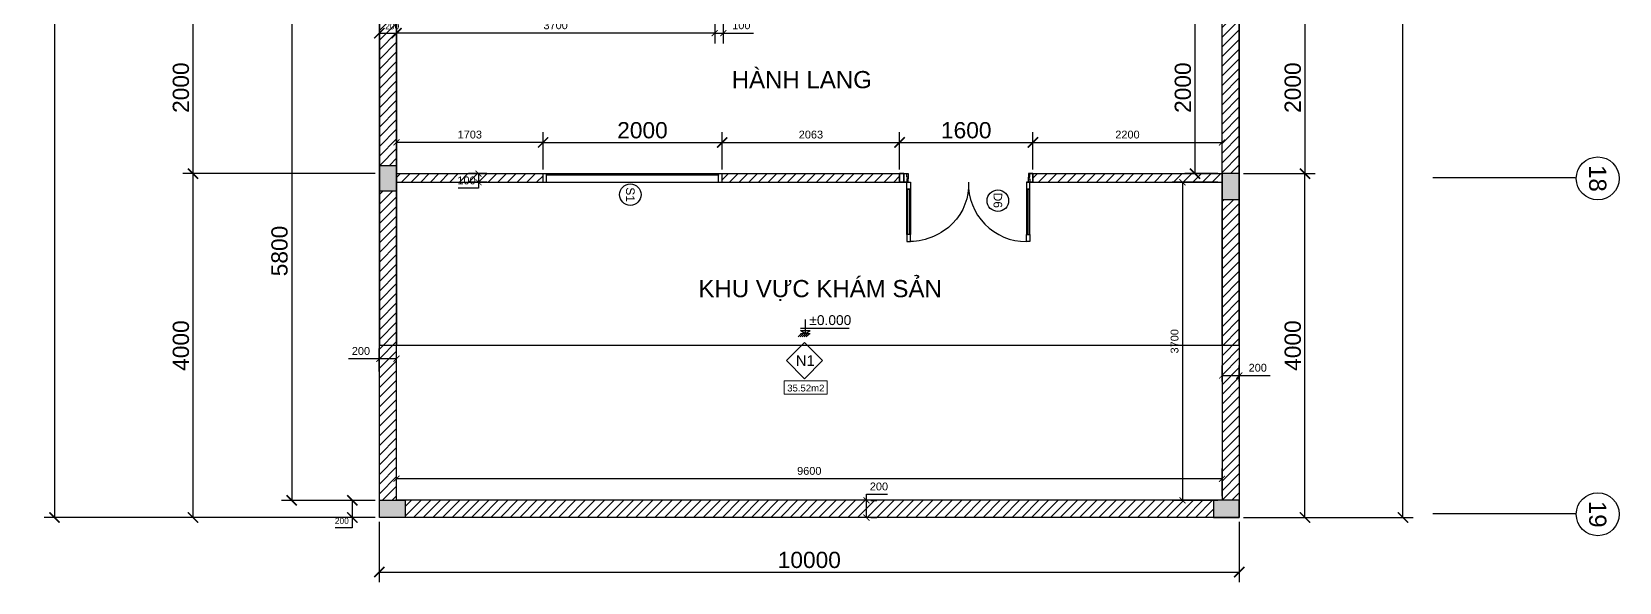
# Model space of a CAD drawing. Header units: millimetres. Extents: x -26398 to 135532, y -376633 to 43268.
# Drawn here: x 18242 to 36703, y -117153 to -110749 of the extents above; entities that cross this region are included whole.
import ezdxf
from ezdxf.enums import TextEntityAlignment as Align

# ---------------------------------------------------------------- set-up
doc = ezdxf.new("R2010")
doc.units = ezdxf.units.MM
for name, color, linetype in [('A5-KICHTHUOC', 251, 'Continuous'), ('DIM', 7, 'Continuous'), ('QUYEN', 7, 'Continuous'), ('TƯỜNG', 52, 'Continuous')]:
    doc.layers.add(name, color=color, linetype=linetype)
doc.layers.add('A6-GHICHU', color=147, linetype='Continuous', lineweight=20)
doc.styles.add('GHICHU35', font='', dxfattribs={"width": 0.9, "height": 350})
doc.styles.get("Standard").update_dxf_attribs({"font": 'arial.ttf'})
doc.styles.add('TUANH', font='')
doc.styles.get('GHICHU35').set_extended_font_data('VNI-Helve')
doc.styles.get('TUANH').set_extended_font_data('VNI-Helve-Condense', bold=True)
doc.dimstyles.new('dimmatbang', dxfattribs={"dimscale": 70, "dimtxt": 2.7, "dimasz": 1.7, "dimexe": 1.7, "dimexo": 0.7, "dimtad": 1, "dimtoh": 1, "dimdec": 1, "dimtxsty": 'Standard', "dimblk": 'ARCHTICK', "dimcen": 2.5, "dimclrd": 1, "dimclre": 256, "dimadec": 0, "dimazin": 0, "dimtfac": 1, "dimtdec": 1, "dimtmove": 0, "dimatfit": 3, "dimfxl": 1, "dimarcsym": 0})

# ---------------------------------------------------------------- blocks, each defined once
blk = doc.blocks.new('_ArchTick')
at = {"color": 0, "linetype": 'ByBlock', "const_width": 0.15}
blk.add_lwpolyline([(-0.5, -0.5), (0.5, 0.5)], dxfattribs=at)
blk = doc.blocks.new('*D3039')
at = {"lineweight": -2, "transparency": 16777216}
for p, q in [((32359, -112400), (33167, -112400)), ((32476, -116400), (33167, -116400))]:
    blk.add_line(p, q, dxfattribs=at)
at = {"color": 1, "lineweight": -2, "transparency": 16777216}
blk.add_line((33048, -116400), (33048, -112400), dxfattribs=at)
at = {"layer": 'DEFPOINTS', "color": 0, "transparency": 16777216}
for p in [(32310, -112400), (33048, -112400), (32427, -116400)]:
    blk.add_point(p, dxfattribs=at)
at = {"color": 1, "lineweight": -2, "transparency": 16777216, "xscale": 119, "yscale": 119, "zscale": 119}
for p, rotation in [((33048, -112400), 90), ((33048, -116400), 270)]:
    blk.add_blockref('_ArchTick', p, dxfattribs=dict(at, rotation=rotation))
at = {"color": 0, "transparency": 16777216, "insert": (32907, -114400), "char_height": 189, "attachment_point": 5, "rotation": 90}
blk.add_mtext('4000', dxfattribs=at)
blk = doc.blocks.new('*D3020')
at = {"lineweight": -2, "transparency": 16777216}
for p, q in [((22284, -116449), (22284, -117153)), ((32284, -116449), (32284, -117153))]:
    blk.add_line(p, q, dxfattribs=at)
at = {"color": 1, "lineweight": -2, "transparency": 16777216}
blk.add_line((22284, -117034), (32284, -117034), dxfattribs=at)
at = {"layer": 'DEFPOINTS', "color": 0, "transparency": 16777216}
for p in [(22284, -116400), (32284, -116400), (32284, -117034)]:
    blk.add_point(p, dxfattribs=at)
at = {"color": 1, "lineweight": -2, "transparency": 16777216, "xscale": 119, "yscale": 119, "zscale": 119, "rotation": 180}
blk.add_blockref('_ArchTick', (22284, -117034), dxfattribs=at)
at = {"color": 1, "lineweight": -2, "transparency": 16777216, "xscale": 119, "yscale": 119, "zscale": 119}
blk.add_blockref('_ArchTick', (32284, -117034), dxfattribs=at)
at = {"color": 0, "transparency": 16777216, "insert": (27284, -116894), "char_height": 189, "attachment_point": 5}
blk.add_mtext('10000', dxfattribs=at)
blk = doc.blocks.new('*D3021')
at = {"lineweight": -2, "transparency": 16777216}
for p, q in [((33121, -76400), (34307, -76400)), ((32333, -116400), (34307, -116400))]:
    blk.add_line(p, q, dxfattribs=at)
at = {"color": 1, "lineweight": -2, "transparency": 16777216}
blk.add_line((34188, -116400), (34188, -76400), dxfattribs=at)
at = {"layer": 'DEFPOINTS', "color": 0, "transparency": 16777216}
for p in [(33072, -76400), (34188, -76400), (32284, -116400)]:
    blk.add_point(p, dxfattribs=at)
at = {"color": 1, "lineweight": -2, "transparency": 16777216, "xscale": 119, "yscale": 119, "zscale": 119}
for p, rotation in [((34188, -76400), 90), ((34188, -116400), 270)]:
    blk.add_blockref('_ArchTick', p, dxfattribs=dict(at, rotation=rotation))
at = {"color": 0, "transparency": 16777216, "insert": (34048, -95400), "char_height": 189, "attachment_point": 5, "rotation": 90}
blk.add_mtext('40000', dxfattribs=at)
blk = doc.blocks.new('*D3024')
at = {"lineweight": -2, "transparency": 16777216}
for p, q in [((24188, -112351), (24188, -111918)), ((26271, -112351), (26271, -111918))]:
    blk.add_line(p, q, dxfattribs=at)
at = {"color": 1, "lineweight": -2, "transparency": 16777216}
blk.add_line((24188, -112037), (26271, -112037), dxfattribs=at)
at = {"layer": 'DEFPOINTS', "color": 0, "transparency": 16777216}
for p in [(26271, -112037), (24188, -112400), (26271, -112400)]:
    blk.add_point(p, dxfattribs=at)
at = {"color": 1, "lineweight": -2, "transparency": 16777216, "xscale": 119, "yscale": 119, "zscale": 119, "rotation": 180}
blk.add_blockref('_ArchTick', (24188, -112037), dxfattribs=at)
at = {"color": 1, "lineweight": -2, "transparency": 16777216, "xscale": 119, "yscale": 119, "zscale": 119}
blk.add_blockref('_ArchTick', (26271, -112037), dxfattribs=at)
at = {"color": 0, "transparency": 16777216, "insert": (25344, -111896), "char_height": 189, "attachment_point": 5}
blk.add_mtext('{\\fArial|b0|i0|c163|p34;2000}', dxfattribs=at)
blk = doc.blocks.new('*D3123')
at = {"lineweight": -2, "transparency": 16777216}
for p, q in [((28334, -112351), (28334, -111918)), ((29884, -112351), (29884, -111918))]:
    blk.add_line(p, q, dxfattribs=at)
at = {"color": 1, "lineweight": -2, "transparency": 16777216}
blk.add_line((28334, -112037), (29884, -112037), dxfattribs=at)
at = {"layer": 'DEFPOINTS', "color": 0, "transparency": 16777216}
for p in [(29884, -112037), (28334, -112400), (29884, -112400)]:
    blk.add_point(p, dxfattribs=at)
at = {"color": 1, "lineweight": -2, "transparency": 16777216, "xscale": 119, "yscale": 119, "zscale": 119, "rotation": 180}
blk.add_blockref('_ArchTick', (28334, -112037), dxfattribs=at)
at = {"color": 1, "lineweight": -2, "transparency": 16777216, "xscale": 119, "yscale": 119, "zscale": 119}
blk.add_blockref('_ArchTick', (29884, -112037), dxfattribs=at)
at = {"color": 0, "transparency": 16777216, "insert": (29109, -111896), "char_height": 189, "attachment_point": 5}
blk.add_mtext('{\\fArial|b0|i0|c163|p34;1600}', dxfattribs=at)
blk = doc.blocks.new('1-cote nen')
for p, q in [((-91, 102), (828, 102)), ((-2, 0), (-91, 63)), ((-91, 63), (88, 63)), ((90, 0), (-91, 0)), ((-2, 267), (-2, 0)), ((-2, 0), (88, 63)), ((-137, -60), (-77, 0)), ((-99, -60), (-39, 0)), ((-60, -60), (0, 0)), ((-21, -60), (39, 0)), ((17, -60), (77, 0))]:
    blk.add_line(p, q)
at = {"ltscale": 50, "style": 'GHICHU35', "width": 0.9}
blk.add_attdef('%%P0.000', (75, 164), '', height=187, dxfattribs=at)
blk = doc.blocks.new('*D3096')
at = {"lineweight": -2, "transparency": 16777216}
for p, q in [((22284, -110449), (22284, -110885)), ((22484, -110449), (22484, -110885))]:
    blk.add_line(p, q, dxfattribs=at)
at = {"color": 1, "lineweight": -2, "transparency": 16777216}
blk.add_line((22284, -110766), (22484, -110766), dxfattribs=at)
at = {"layer": 'DEFPOINTS', "color": 0, "transparency": 16777216}
for p in [(22284, -110400), (22484, -110400), (22484, -110766)]:
    blk.add_point(p, dxfattribs=at)
at = {"color": 1, "lineweight": -2, "transparency": 16777216, "xscale": 119, "yscale": 119, "zscale": 119, "rotation": 180}
blk.add_blockref('_ArchTick', (22284, -110766), dxfattribs=at)
at = {"color": 1, "lineweight": -2, "transparency": 16777216, "xscale": 119, "yscale": 119, "zscale": 119}
blk.add_blockref('_ArchTick', (22484, -110766), dxfattribs=at)
at = {"color": 0, "transparency": 16777216, "insert": (22434, -110686), "char_height": 70, "attachment_point": 5}
blk.add_mtext('200', dxfattribs=at)
blk = doc.blocks.new('*D3069')
at = {"lineweight": -2, "transparency": 16777216}
for p, q in [((32035, -112500), (31504, -112500)), ((32035, -116200), (31504, -116200))]:
    blk.add_line(p, q, dxfattribs=at)
at = {"color": 1, "lineweight": -2, "transparency": 16777216}
blk.add_line((31623, -112500), (31623, -116200), dxfattribs=at)
at = {"layer": 'DEFPOINTS', "color": 0, "transparency": 16777216}
for p in [(32084, -112500), (31623, -116200), (32084, -116200)]:
    blk.add_point(p, dxfattribs=at)
at = {"color": 1, "lineweight": -2, "transparency": 16777216, "xscale": 70, "yscale": 70, "zscale": 70}
for p, rotation in [((31623, -112500), 90), ((31623, -116200), 270)]:
    blk.add_blockref('_ArchTick', p, dxfattribs=dict(at, rotation=rotation))
at = {"color": 0, "transparency": 16777216, "insert": (31532, -114350), "char_height": 91, "attachment_point": 5, "rotation": 90}
blk.add_mtext('3700', dxfattribs=at)
blk = doc.blocks.new('*D3070')
at = {"lineweight": -2, "transparency": 16777216}
for p, q in [((22484, -116151), (22484, -115830)), ((32084, -116151), (32084, -115830))]:
    blk.add_line(p, q, dxfattribs=at)
at = {"color": 1, "lineweight": -2, "transparency": 16777216}
blk.add_line((32084, -115949), (22484, -115949), dxfattribs=at)
at = {"layer": 'DEFPOINTS', "color": 0, "transparency": 16777216}
for p in [(22484, -115949), (22484, -116200), (32084, -116200)]:
    blk.add_point(p, dxfattribs=at)
at = {"color": 1, "lineweight": -2, "transparency": 16777216, "xscale": 70, "yscale": 70, "zscale": 70, "rotation": 180}
blk.add_blockref('_ArchTick', (22484, -115949), dxfattribs=at)
at = {"color": 1, "lineweight": -2, "transparency": 16777216, "xscale": 70, "yscale": 70, "zscale": 70}
blk.add_blockref('_ArchTick', (32084, -115949), dxfattribs=at)
at = {"color": 0, "transparency": 16777216, "insert": (27284, -115858), "char_height": 91, "attachment_point": 5}
blk.add_mtext('9600', dxfattribs=at)
blk = doc.blocks.new('*D3071')
at = {"lineweight": -2, "transparency": 16777216}
for p, q in [((22484, -112351), (22484, -111918)), ((24188, -112351), (24188, -111918))]:
    blk.add_line(p, q, dxfattribs=at)
at = {"color": 1, "lineweight": -2, "transparency": 16777216}
blk.add_line((24188, -112037), (22484, -112037), dxfattribs=at)
at = {"layer": 'DEFPOINTS', "color": 0, "transparency": 16777216}
for p in [(22484, -112037), (22484, -112400), (24188, -112400)]:
    blk.add_point(p, dxfattribs=at)
at = {"color": 1, "lineweight": -2, "transparency": 16777216, "xscale": 70, "yscale": 70, "zscale": 70, "rotation": 180}
blk.add_blockref('_ArchTick', (22484, -112037), dxfattribs=at)
at = {"color": 1, "lineweight": -2, "transparency": 16777216, "xscale": 70, "yscale": 70, "zscale": 70}
blk.add_blockref('_ArchTick', (24188, -112037), dxfattribs=at)
at = {"color": 0, "transparency": 16777216, "insert": (23336, -111946), "char_height": 91, "attachment_point": 5}
blk.add_mtext('{\\fArial|b0|i0|c163|p34;1703}', dxfattribs=at)
blk = doc.blocks.new('*D3072')
at = {"lineweight": -2, "transparency": 16777216}
for p, q in [((26271, -112351), (26271, -111918)), ((28334, -112351), (28334, -111918))]:
    blk.add_line(p, q, dxfattribs=at)
at = {"color": 1, "lineweight": -2, "transparency": 16777216}
blk.add_line((26271, -112037), (28334, -112037), dxfattribs=at)
at = {"layer": 'DEFPOINTS', "color": 0, "transparency": 16777216}
for p in [(28334, -112037), (26271, -112400), (28334, -112400)]:
    blk.add_point(p, dxfattribs=at)
at = {"color": 1, "lineweight": -2, "transparency": 16777216, "xscale": 70, "yscale": 70, "zscale": 70, "rotation": 180}
blk.add_blockref('_ArchTick', (26271, -112037), dxfattribs=at)
at = {"color": 1, "lineweight": -2, "transparency": 16777216, "xscale": 70, "yscale": 70, "zscale": 70}
blk.add_blockref('_ArchTick', (28334, -112037), dxfattribs=at)
at = {"color": 0, "transparency": 16777216, "insert": (27303, -111946), "char_height": 91, "attachment_point": 5}
blk.add_mtext('{\\fArial|b0|i0|c163|p34;2063}', dxfattribs=at)
blk = doc.blocks.new('*D2971')
at = {"lineweight": -2, "transparency": 16777216}
for p, q in [((29884, -112351), (29884, -111918)), ((32084, -112351), (32084, -111918))]:
    blk.add_line(p, q, dxfattribs=at)
at = {"color": 1, "lineweight": -2, "transparency": 16777216}
blk.add_line((29884, -112037), (32084, -112037), dxfattribs=at)
at = {"layer": 'DEFPOINTS', "color": 0, "transparency": 16777216}
for p in [(32084, -112037), (29884, -112400), (32084, -112400)]:
    blk.add_point(p, dxfattribs=at)
at = {"color": 1, "lineweight": -2, "transparency": 16777216, "xscale": 70, "yscale": 70, "zscale": 70, "rotation": 180}
blk.add_blockref('_ArchTick', (29884, -112037), dxfattribs=at)
at = {"color": 1, "lineweight": -2, "transparency": 16777216, "xscale": 70, "yscale": 70, "zscale": 70}
blk.add_blockref('_ArchTick', (32084, -112037), dxfattribs=at)
at = {"color": 0, "transparency": 16777216, "insert": (30984, -111946), "char_height": 91, "attachment_point": 5}
blk.add_mtext('2200', dxfattribs=at)
blk = doc.blocks.new('*D2973')
at = {"lineweight": -2, "transparency": 16777216}
for p, q in [((22484, -110449), (22484, -110885)), ((26184, -110449), (26184, -110885))]:
    blk.add_line(p, q, dxfattribs=at)
at = {"color": 1, "lineweight": -2, "transparency": 16777216}
blk.add_line((26184, -110766), (22484, -110766), dxfattribs=at)
at = {"layer": 'DEFPOINTS', "color": 0, "transparency": 16777216}
for p in [(22484, -110400), (26184, -110400), (22484, -110766)]:
    blk.add_point(p, dxfattribs=at)
at = {"color": 1, "lineweight": -2, "transparency": 16777216, "xscale": 70, "yscale": 70, "zscale": 70, "rotation": 180}
blk.add_blockref('_ArchTick', (22484, -110766), dxfattribs=at)
at = {"color": 1, "lineweight": -2, "transparency": 16777216, "xscale": 70, "yscale": 70, "zscale": 70}
blk.add_blockref('_ArchTick', (26184, -110766), dxfattribs=at)
at = {"color": 0, "transparency": 16777216, "insert": (24334, -110675), "char_height": 91, "attachment_point": 5}
blk.add_mtext('3700', dxfattribs=at)
blk = doc.blocks.new('*D3049')
at = {"lineweight": -2, "transparency": 16777216}
for p, q in [((23533, -112400), (23319, -112400)), ((23533, -112500), (23319, -112500))]:
    blk.add_line(p, q, dxfattribs=at)
at = {"color": 1, "lineweight": -2, "transparency": 16777216}
for p, q in [((23438, -112400), (23438, -112500)), ((23438, -112570), (23202, -112570)), ((23438, -112500), (23438, -112570))]:
    blk.add_line(p, q, dxfattribs=at)
at = {"layer": 'DEFPOINTS', "color": 0, "transparency": 16777216}
for p in [(23582, -112400), (23438, -112500), (23582, -112500)]:
    blk.add_point(p, dxfattribs=at)
at = {"color": 1, "lineweight": -2, "transparency": 16777216, "xscale": 70, "yscale": 70, "zscale": 70}
for p, rotation in [((23438, -112400), 90), ((23438, -112500), 270)]:
    blk.add_blockref('_ArchTick', p, dxfattribs=dict(at, rotation=rotation))
at = {"color": 0, "transparency": 16777216, "insert": (23298, -112479), "char_height": 91, "attachment_point": 5}
blk.add_mtext('100', dxfattribs=at)
blk = doc.blocks.new('*D3050')
at = {"color": 1, "lineweight": -2, "transparency": 16777216}
for p, q in [((27949, -116200), (27949, -116130)), ((27949, -116130), (28195, -116130)), ((27949, -116400), (27949, -116200))]:
    blk.add_line(p, q, dxfattribs=at)
at = {"lineweight": -2, "transparency": 16777216}
for p, q in [((27998, -116200), (28068, -116200)), ((27998, -116400), (28068, -116400))]:
    blk.add_line(p, q, dxfattribs=at)
at = {"layer": 'DEFPOINTS', "color": 0, "transparency": 16777216}
for p in [(27949, -116200), (27949, -116200), (27949, -116400)]:
    blk.add_point(p, dxfattribs=at)
at = {"color": 1, "lineweight": -2, "transparency": 16777216, "xscale": 70, "yscale": 70, "zscale": 70}
for p, rotation in [((27949, -116200), 90), ((27949, -116400), 270)]:
    blk.add_blockref('_ArchTick', p, dxfattribs=dict(at, rotation=rotation))
at = {"color": 0, "transparency": 16777216, "insert": (28094, -116039), "char_height": 91, "attachment_point": 5}
blk.add_mtext('200', dxfattribs=at)
blk = doc.blocks.new('*D3051')
at = {"lineweight": -2, "transparency": 16777216}
for p, q in [((32084, -114816), (32084, -114630)), ((32284, -114816), (32284, -114630))]:
    blk.add_line(p, q, dxfattribs=at)
at = {"color": 1, "lineweight": -2, "transparency": 16777216}
for p, q in [((32084, -114749), (32284, -114749)), ((32284, -114749), (32644, -114749))]:
    blk.add_line(p, q, dxfattribs=at)
at = {"layer": 'DEFPOINTS', "color": 0, "transparency": 16777216}
for p in [(32284, -114749), (32084, -114865), (32284, -114865)]:
    blk.add_point(p, dxfattribs=at)
at = {"color": 1, "lineweight": -2, "transparency": 16777216, "xscale": 70, "yscale": 70, "zscale": 70, "rotation": 180}
blk.add_blockref('_ArchTick', (32084, -114749), dxfattribs=at)
at = {"color": 1, "lineweight": -2, "transparency": 16777216, "xscale": 70, "yscale": 70, "zscale": 70}
blk.add_blockref('_ArchTick', (32284, -114749), dxfattribs=at)
at = {"color": 0, "transparency": 16777216, "insert": (32499, -114658), "char_height": 91, "attachment_point": 5}
blk.add_mtext('200', dxfattribs=at)
blk = doc.blocks.new('*D3047')
at = {"lineweight": -2, "transparency": 16777216}
for p, q in [((22284, -114700), (22284, -114434)), ((22484, -114700), (22484, -114434))]:
    blk.add_line(p, q, dxfattribs=at)
at = {"color": 1, "lineweight": -2, "transparency": 16777216}
for p, q in [((22284, -114553), (21925, -114553)), ((22484, -114553), (22284, -114553))]:
    blk.add_line(p, q, dxfattribs=at)
at = {"layer": 'DEFPOINTS', "color": 0, "transparency": 16777216}
for p in [(22284, -114553), (22284, -114749), (22484, -114749)]:
    blk.add_point(p, dxfattribs=at)
at = {"color": 1, "lineweight": -2, "transparency": 16777216, "xscale": 70, "yscale": 70, "zscale": 70, "rotation": 180}
blk.add_blockref('_ArchTick', (22284, -114553), dxfattribs=at)
at = {"color": 1, "lineweight": -2, "transparency": 16777216, "xscale": 70, "yscale": 70, "zscale": 70}
blk.add_blockref('_ArchTick', (22484, -114553), dxfattribs=at)
at = {"color": 0, "transparency": 16777216, "insert": (22070, -114463), "char_height": 91, "attachment_point": 5}
blk.add_mtext('200', dxfattribs=at)
blk = doc.blocks.new('*D3188')
at = {"lineweight": -2, "transparency": 16777216}
for p, q in [((26184, -110449), (26184, -110885)), ((26284, -110449), (26284, -110885))]:
    blk.add_line(p, q, dxfattribs=at)
at = {"color": 1, "lineweight": -2, "transparency": 16777216}
for p, q in [((26184, -110766), (26284, -110766)), ((26284, -110766), (26634, -110766))]:
    blk.add_line(p, q, dxfattribs=at)
at = {"layer": 'DEFPOINTS', "color": 0, "transparency": 16777216}
for p in [(26184, -110400), (26284, -110400), (26284, -110766)]:
    blk.add_point(p, dxfattribs=at)
at = {"color": 1, "lineweight": -2, "transparency": 16777216, "xscale": 70, "yscale": 70, "zscale": 70, "rotation": 180}
blk.add_blockref('_ArchTick', (26184, -110766), dxfattribs=at)
at = {"color": 1, "lineweight": -2, "transparency": 16777216, "xscale": 70, "yscale": 70, "zscale": 70}
blk.add_blockref('_ArchTick', (26284, -110766), dxfattribs=at)
at = {"color": 0, "transparency": 16777216, "insert": (26494, -110675), "char_height": 91, "attachment_point": 5}
blk.add_mtext('100', dxfattribs=at)
blk = doc.blocks.new('*D3189')
at = {"lineweight": -2, "transparency": 16777216}
for p, q in [((22235, -110400), (21146, -110400)), ((22235, -116200), (21146, -116200))]:
    blk.add_line(p, q, dxfattribs=at)
at = {"color": 1, "lineweight": -2, "transparency": 16777216}
blk.add_line((21265, -110400), (21265, -116200), dxfattribs=at)
at = {"layer": 'DEFPOINTS', "color": 0, "transparency": 16777216}
for p in [(22284, -110400), (21265, -116200), (22284, -116200)]:
    blk.add_point(p, dxfattribs=at)
at = {"color": 1, "lineweight": -2, "transparency": 16777216, "xscale": 119, "yscale": 119, "zscale": 119}
for p, rotation in [((21265, -110400), 90), ((21265, -116200), 270)]:
    blk.add_blockref('_ArchTick', p, dxfattribs=dict(at, rotation=rotation))
at = {"color": 0, "transparency": 16777216, "insert": (21124, -113300), "char_height": 189, "attachment_point": 5, "rotation": 90}
blk.add_mtext('5800', dxfattribs=at)
blk = doc.blocks.new('*D3190')
at = {"lineweight": -2, "transparency": 16777216}
for p, q in [((22235, -116200), (21851, -116200)), ((22235, -116400), (21851, -116400))]:
    blk.add_line(p, q, dxfattribs=at)
at = {"color": 1, "lineweight": -2, "transparency": 16777216}
for p, q in [((21970, -116200), (21970, -116400)), ((21970, -116400), (21970, -116519)), ((21970, -116519), (21771, -116519))]:
    blk.add_line(p, q, dxfattribs=at)
at = {"layer": 'DEFPOINTS', "color": 0, "transparency": 16777216}
for p in [(22284, -116200), (21970, -116400), (22284, -116400)]:
    blk.add_point(p, dxfattribs=at)
at = {"color": 1, "lineweight": -2, "transparency": 16777216, "xscale": 119, "yscale": 119, "zscale": 119}
for p, rotation in [((21970, -116200), 90), ((21970, -116400), 270)]:
    blk.add_blockref('_ArchTick', p, dxfattribs=dict(at, rotation=rotation))
at = {"color": 0, "transparency": 16777216, "insert": (21848, -116439), "char_height": 70, "attachment_point": 5}
blk.add_mtext('200', dxfattribs=at)
blk = doc.blocks.new('*D3191')
at = {"lineweight": -2, "transparency": 16777216}
for p, q in [((22235, -76400), (18387, -76400)), ((22235, -116400), (18387, -116400))]:
    blk.add_line(p, q, dxfattribs=at)
at = {"color": 1, "lineweight": -2, "transparency": 16777216}
blk.add_line((18506, -76400), (18506, -116400), dxfattribs=at)
at = {"layer": 'DEFPOINTS', "color": 0, "transparency": 16777216}
for p in [(22284, -76400), (18506, -116400), (22284, -116400)]:
    blk.add_point(p, dxfattribs=at)
at = {"color": 1, "lineweight": -2, "transparency": 16777216, "xscale": 119, "yscale": 119, "zscale": 119}
for p, rotation in [((18506, -76400), 90), ((18506, -116400), 270)]:
    blk.add_blockref('_ArchTick', p, dxfattribs=dict(at, rotation=rotation))
at = {"color": 0, "transparency": 16777216, "insert": (18366, -96400), "char_height": 189, "attachment_point": 5, "rotation": 90}
blk.add_mtext('40000', dxfattribs=at)
blk = doc.blocks.new('*D3199')
at = {"lineweight": -2, "transparency": 16777216}
for p, q in [((22235, -110400), (19998, -110400)), ((22235, -112400), (19998, -112400))]:
    blk.add_line(p, q, dxfattribs=at)
at = {"color": 1, "lineweight": -2, "transparency": 16777216}
blk.add_line((20117, -110400), (20117, -112400), dxfattribs=at)
at = {"layer": 'DEFPOINTS', "color": 0, "transparency": 16777216}
for p in [(22284, -110400), (20117, -112400), (22284, -112400)]:
    blk.add_point(p, dxfattribs=at)
at = {"color": 1, "lineweight": -2, "transparency": 16777216, "xscale": 119, "yscale": 119, "zscale": 119}
for p, rotation in [((20117, -110400), 90), ((20117, -112400), 270)]:
    blk.add_blockref('_ArchTick', p, dxfattribs=dict(at, rotation=rotation))
at = {"color": 0, "transparency": 16777216, "insert": (19977, -111400), "char_height": 189, "attachment_point": 5, "rotation": 90}
blk.add_mtext('2000', dxfattribs=at)
blk = doc.blocks.new('*D3200')
at = {"lineweight": -2, "transparency": 16777216}
for p, q in [((22235, -112400), (19998, -112400)), ((22235, -116400), (19998, -116400))]:
    blk.add_line(p, q, dxfattribs=at)
at = {"color": 1, "lineweight": -2, "transparency": 16777216}
blk.add_line((20117, -112400), (20117, -116400), dxfattribs=at)
at = {"layer": 'DEFPOINTS', "color": 0, "transparency": 16777216}
for p in [(22284, -112400), (20117, -116400), (22284, -116400)]:
    blk.add_point(p, dxfattribs=at)
at = {"color": 1, "lineweight": -2, "transparency": 16777216, "xscale": 119, "yscale": 119, "zscale": 119}
for p, rotation in [((20117, -112400), 90), ((20117, -116400), 270)]:
    blk.add_blockref('_ArchTick', p, dxfattribs=dict(at, rotation=rotation))
at = {"color": 0, "transparency": 16777216, "insert": (19977, -114400), "char_height": 189, "attachment_point": 5, "rotation": 90}
blk.add_mtext('4000', dxfattribs=at)
blk = doc.blocks.new('*D3228')
at = {"layer": 'DEFPOINTS', "color": 0, "transparency": 16777216}
for p in [(32284, -110400), (32284, -112400), (33048, -112400)]:
    blk.add_point(p, dxfattribs=at)
at = {"layer": 'DIM', "lineweight": -2, "transparency": 16777216}
for p, q in [((32333, -110400), (33167, -110400)), ((32333, -112400), (33167, -112400))]:
    blk.add_line(p, q, dxfattribs=at)
at = {"layer": 'DIM', "color": 1, "lineweight": -2, "transparency": 16777216}
blk.add_line((33048, -110400), (33048, -112400), dxfattribs=at)
at = {"layer": 'DIM', "color": 1, "lineweight": -2, "transparency": 16777216, "xscale": 119, "yscale": 119, "zscale": 119}
for p, rotation in [((33048, -110400), 90), ((33048, -112400), 270)]:
    blk.add_blockref('_ArchTick', p, dxfattribs=dict(at, rotation=rotation))
at = {"layer": 'DIM', "color": 0, "transparency": 16777216, "insert": (32907, -111400), "char_height": 189, "attachment_point": 5, "rotation": 90}
blk.add_mtext('2000', dxfattribs=at)
blk = doc.blocks.new('*D3230')
at = {"layer": 'DEFPOINTS', "color": 0, "transparency": 16777216}
for p in [(32084, -110400), (31769, -112400), (32084, -112400)]:
    blk.add_point(p, dxfattribs=at)
at = {"layer": 'DIM', "lineweight": -2, "transparency": 16777216}
for p, q in [((32035, -110400), (31650, -110400)), ((32035, -112400), (31650, -112400))]:
    blk.add_line(p, q, dxfattribs=at)
at = {"layer": 'DIM', "color": 1, "lineweight": -2, "transparency": 16777216}
blk.add_line((31769, -110400), (31769, -112400), dxfattribs=at)
at = {"layer": 'DIM', "color": 1, "lineweight": -2, "transparency": 16777216, "xscale": 119, "yscale": 119, "zscale": 119}
for p, rotation in [((31769, -110400), 90), ((31769, -112400), 270)]:
    blk.add_blockref('_ArchTick', p, dxfattribs=dict(at, rotation=rotation))
at = {"layer": 'DIM', "color": 0, "transparency": 16777216, "insert": (31629, -111400), "char_height": 189, "attachment_point": 5, "rotation": 90}
blk.add_mtext('2000', dxfattribs=at)

msp = doc.modelspace()

# ---------------------------------------------------------------- hatches: boundary and pattern name
h = msp.add_hatch(color=1)
h.dxf.hatch_style = 1
h.paths.add_polyline_path([(22284.47, -112303.46), (22284.47, -112603.46), (22484.47, -112603.46), (22484.47, -112303.46)])
h = msp.add_hatch(color=1)
h.dxf.hatch_style = 1
h.paths.add_polyline_path([(32084.47, -112399.71), (32084.47, -112699.71), (32284.47, -112699.71), (32284.47, -112399.71)])
h = msp.add_hatch(color=1)
h.dxf.hatch_style = 1
h.paths.add_polyline_path([(22284.47, -116399.71), (22584.47, -116399.71), (22584.47, -116199.71), (22284.47, -116199.71)])
h = msp.add_hatch(color=1)
h.dxf.hatch_style = 1
h.paths.add_polyline_path([(32284.47, -116199.71), (31984.47, -116199.71), (31984.47, -116399.71), (32284.47, -116399.71)])
at = {"layer": 'TƯỜNG'}
h = msp.add_hatch(dxfattribs=at)
h.set_pattern_fill('ANSI31', color=256, scale=25)
h.paths.add_polyline_path([(22484.47, -110399.71), (22284.47, -110399.71), (22284.47, -112303.46), (22484.47, -112303.46)])
h.paths.add_polyline_path([(26184.47, -110199.71), (22484.47, -110199.71), (22484.47, -110399.71), (26184.47, -110399.71)])
h.paths.add_polyline_path([(22484.47, -108399.71), (22484.47, -106549.71), (22284.47, -106549.71), (22284.47, -110199.71), (22484.47, -110199.71)])
h.paths.add_polyline_path([(22484.47, -112603.46), (22284.47, -112603.46), (22284.47, -114399.71), (22484.47, -114399.71)])
h.paths.add_polyline_path([(22484.47, -114399.71), (22284.47, -114399.71), (22284.47, -116199.71), (22484.47, -116199.71)])
h.paths.add_polyline_path([(22484.47, -102549.71), (22284.47, -102549.71), (22284.47, -106249.71), (22484.47, -106249.71)])
h.paths.add_polyline_path([(22484.47, -96549.71), (22284.47, -96549.71), (22284.47, -102249.71), (22484.47, -102249.71)])
h.paths.add_polyline_path([(22484.47, -93549.71), (22284.47, -93549.71), (22284.47, -96249.71), (22431.63, -96249.71), (22484.47, -96196.86)])
h.paths.add_polyline_path([(22484.47, -90549.71), (22294.46, -90549.71), (22284.47, -90559.7), (22284.47, -93249.71), (22484.47, -93249.71)])
h.paths.add_polyline_path([(22484.47, -84599.71), (22284.47, -84599.71), (22284.47, -90249.71), (22482.21, -90249.71), (22484.47, -90247.45)])
h.paths.add_polyline_path([(22484.47, -81393.43), (22484.47, -76399.71), (22284.47, -76399.71), (22284.47, -84399.71), (22484.47, -84399.71), (22484.47, -82449.71)])
h = msp.add_hatch(dxfattribs=at)
h.set_pattern_fill('ANSI31', color=256, scale=25)
h.paths.add_polyline_path([(32284.47, -108399.71), (32084.47, -108399.71), (32084.47, -112399.71), (32284.47, -112399.71)])
h.paths.add_polyline_path([(31984.47, -108199.71), (28384.47, -108199.71), (28384.47, -108399.71), (31984.47, -108399.71)])
h = msp.add_hatch(dxfattribs=at)
h.set_pattern_fill('ANSI31', color=256, scale=25)
h.paths.add_polyline_path([(24187.91, -112399.71), (22484.47, -112399.71), (22484.47, -112499.71), (24187.91, -112499.71)])
h.paths.add_polyline_path([(28334.47, -112399.71), (26271.25, -112399.71), (26271.25, -112499.71), (28334.47, -112499.71)])
h.paths.add_polyline_path([(32084.47, -112399.71), (29884.47, -112399.71), (29884.47, -112499.71), (32084.47, -112499.71)])
h = msp.add_hatch(dxfattribs=at)
h.set_pattern_fill('ANSI31', color=256, scale=25)
h.paths.add_polyline_path([(32284.47, -112699.71), (32084.47, -112699.71), (32084.47, -116199.71), (32284.47, -116199.71)])
h = msp.add_hatch(dxfattribs=at)
h.set_pattern_fill('ANSI31', color=256, scale=25)
h.paths.add_polyline_path([(31984.47, -116199.71), (28284.47, -116199.71), (28284.47, -116399.71), (31984.47, -116399.71)])
h.paths.add_polyline_path([(28284.47, -116199.71), (26284.47, -116199.71), (26284.47, -116399.71), (28284.47, -116399.71)])
h.paths.add_polyline_path([(26284.47, -116199.71), (22584.47, -116199.71), (22584.47, -116399.71), (26284.47, -116399.71)])

# ---------------------------------------------------------------- linework, layer by layer
for p, q in [((24187.91, -112499.71), (24187.91, -112399.71)), ((24229.58, -112499.71), (24229.58, -112399.71)), ((24271.25, -112399.71), (26271.25, -112399.71)), ((26229.58, -112499.71), (26229.58, -112399.71)), ((26271.25, -112499.71), (26271.25, -112399.71)), ((24271.25, -112499.71), (26271.25, -112499.71)), ((34534.51, -112446.58), (36191.22, -112446.58)), ((34534.51, -116352.91), (36191.22, -116352.91))]:
    msp.add_line(p, q)
for points in [[(22484.47, -112603.46), (22284.47, -112603.46), (22284.47, -112303.46), (22484.47, -112303.46)], [(28334.47, -112499.71), (28384.47, -112499.71), (28384.47, -112399.71), (28334.47, -112399.71)], [(28334.47, -112399.71), (28384.47, -112399.71), (28384.47, -112499.71), (28334.47, -112499.71)], [(32084.47, -112699.71), (32284.47, -112699.71), (32284.47, -112399.71), (32084.47, -112399.71)], [(22584.47, -116199.71), (22584.47, -116399.71), (22284.47, -116399.71), (22284.47, -116199.71)], [(31984.47, -116199.71), (31984.47, -116399.71), (32284.47, -116399.71), (32284.47, -116199.71)]]:
    msp.add_lwpolyline(points, close=True)
at = {"color": 4}
msp.add_lwpolyline([(24229.58, -112414.62), (26229.58, -112414.62), (26229.58, -112419.62), (24229.58, -112419.62)], close=True, dxfattribs=at)
for centre, radius in [((36452.92, -112455.52), 250), ((25202.82, -112643.86), 125.19), ((29476.91, -112714.97), 125.19), ((36452.92, -116361.85), 250)]:
    msp.add_circle(centre, radius)
at = {"layer": 'A6-GHICHU', "ltscale": 0.5}
for points in [[(27228.2, -114785.28), (27438.36, -114575.12), (27228.2, -114364.97), (27018.05, -114575.12)], [(26991.84, -114809.39), (27492.9, -114809.39), (27492.9, -114963.89), (26991.84, -114963.89)]]:
    msp.add_lwpolyline(points, close=True, dxfattribs=at)
at = {"layer": 'QUYEN'}
for p, q in [((28384.47, -112399.71), (28384.47, -112499.71)), ((28384.47, -112499.71), (28384.47, -112399.71)), ((28419.47, -112439.71), (28419.47, -112399.71)), ((28434.47, -112399.71), (28434.47, -112449.71)), ((28384.47, -112499.71), (28434.47, -112499.71)), ((28419.47, -112499.71), (28384.47, -112499.71)), ((28434.47, -112439.71), (28419.47, -112439.71)), ((28419.47, -112459.71), (28419.47, -112499.71)), ((28434.47, -112459.71), (28419.47, -112459.71)), ((28419.47, -112499.71), (28459.47, -112499.71)), ((28419.47, -112579.71), (28419.47, -112499.71)), ((28419.47, -113109.71), (28419.47, -112579.71)), ((28459.47, -112579.71), (28419.47, -112579.71)), ((28419.47, -112579.71), (28459.47, -112579.71)), ((28429.47, -113109.71), (28429.47, -112579.71)), ((28429.47, -112579.71), (28449.47, -112579.71)), ((28434.47, -112449.71), (28434.47, -112439.71)), ((28434.47, -112499.71), (28434.47, -112449.71)), ((28434.47, -112449.71), (28434.47, -112459.71)), ((28449.47, -112579.71), (28449.47, -113109.71)), ((28459.47, -112499.71), (28459.47, -112579.71)), ((28459.47, -112579.71), (28459.47, -113109.71)), ((28459.47, -113109.71), (28419.47, -113109.71)), ((28459.47, -113109.71), (28419.47, -113109.71)), ((28419.47, -113109.71), (28419.47, -113189.71)), ((28449.47, -113109.71), (28429.47, -113109.71)), ((28459.47, -113189.71), (28459.47, -113109.71)), ((28419.47, -113189.71), (28459.47, -113189.71))]:
    msp.add_line(p, q, dxfattribs=at)
for points in [[(29849.47, -112399.71), (29884.47, -112399.71), (29884.47, -112499.71), (29834.47, -112499.71), (29834.47, -112449.71), (29834.47, -112439.71), (29849.47, -112439.71)], [(29849.47, -112499.71), (29884.47, -112499.71), (29884.47, -112399.71), (29834.47, -112399.71), (29834.47, -112449.71), (29834.47, -112459.71), (29849.47, -112459.71)], [(29809.47, -112499.71), (29809.47, -112579.71), (29849.47, -112579.71), (29849.47, -112499.71)], [(29809.47, -112579.71), (29809.47, -113109.71), (29849.47, -113109.71), (29849.47, -112579.71)], [(29819.47, -112579.71), (29819.47, -113109.71), (29839.47, -113109.71), (29839.47, -112579.71)], [(29809.47, -113189.71), (29809.47, -113109.71), (29849.47, -113109.71), (29849.47, -113189.71)]]:
    msp.add_lwpolyline(points, close=True, dxfattribs=at)
msp.add_arc((29806.72, -112516.66), 673.05, 178.556192, 270.234274, dxfattribs=at)
at = {"layer": 'QUYEN', "extrusion": (0, 0, -1)}
msp.add_ellipse((28458.39, -112550.78), major_axis=(666.9, 121.66), ratio=0.9407945, start_param=0.11153034, end_param=1.73917026, dxfattribs=at)
at = {"layer": 'TƯỜNG'}
for p, q in [((22284.47, -76399.71), (22284.47, -114399.71)), ((22484.47, -76399.71), (22484.47, -114399.71)), ((22284.47, -114399.71), (22284.47, -108399.71)), ((22484.47, -114399.71), (22484.47, -108399.71)), ((32084.47, -114399.71), (32084.47, -108399.71)), ((32284.47, -114399.71), (32284.47, -108399.71)), ((22284.47, -116399.71), (22284.47, -112399.71)), ((22484.47, -116199.71), (22484.47, -112399.71)), ((22484.47, -112399.71), (28434.47, -112399.71)), ((29834.47, -112399.71), (32084.47, -112399.71)), ((32284.47, -112399.71), (32284.47, -116399.71)), ((22484.47, -112499.71), (28459.47, -112499.71)), ((29809.47, -112499.71), (32084.47, -112499.71)), ((32084.47, -112599.71), (32084.47, -116199.71)), ((32084.47, -116199.71), (22484.47, -116199.71)), ((32284.47, -116399.71), (22284.47, -116399.71))]:
    msp.add_line(p, q, dxfattribs=at)
msp.add_lwpolyline([(32284.47, -76399.71), (32284.47, -114399.71), (22284.47, -114399.71), (22284.47, -76399.71), (23818.5, -76399.71)], dxfattribs=at)

# ---------------------------------------------------------------- block references
at = {"layer": 'A5-KICHTHUOC', "ltscale": 0.5}
ref = msp.add_blockref('1-cote nen', (27238.41, -114262.23), dxfattribs=dict(at, xscale=0.61735318627815, yscale=0.61735318627815, zscale=0.61735318627815))
ref.add_attrib('%%P0.000', '%%P0.000', (27285.01, -114161.02), dxfattribs={"layer": '0', "color": 4, "ltscale": 50, "height": 114.325})

# ---------------------------------------------------------------- texts
for s, p in [('HÀNH LANG', (27196.73, -111306.43)), ('KHU VỰC KHÁM SẢN', (27409.78, -113737.08))]:
    msp.add_text(s, height=200).set_placement(p, align=Align.MIDDLE_CENTER)
at = {"layer": 'A6-GHICHU', "ltscale": 0.5, "attachment_point": 5, "style": 'TUANH'}
for s, insert, char_height in [('{\\fArial|b0|i0|c0|p34;N1}', (27237.54, -114574.88), 123.835), ('{\\fArial|b0|i0|c163|p34;35.52\\fArial|b0|i0|c0|p34;m2}', (27243.73, -114894.63), 79.5593)]:
    msp.add_mtext(s, dxfattribs=dict(at, insert=insert, char_height=char_height))
at = {"layer": 'TƯỜNG'}
for s, height, p in [('18', 200, (36452.92, -112455.52)), ('S1', 100.154, (25202.82, -112643.86)), ('D6', 100.154, (29476.91, -112710.6)), ('19', 200, (36452.92, -116361.85))]:
    msp.add_text(s, height=height, rotation=270, dxfattribs=at).set_placement(p, align=Align.MIDDLE_CENTER)

# ---------------------------------------------------------------- dimensions: what is measured, and where the dimension line sits
for base, p1, p2, angle, picture, middle in [((18506.26, -116399.71), (22284.47, -76399.71), (22284.47, -116399.71), 90, '*D3191', (18366.01, -96399.71)), ((20117.27, -112399.71), (22284.47, -110399.71), (22284.47, -112399.71), 90, '*D3199', (19977.02, -111399.71)), ((21264.55, -116199.71), (22284.47, -110399.71), (22284.47, -116199.71), 90, '*D3189', (21124.3, -113299.71)), ((20117.27, -116399.71), (22284.47, -112399.71), (22284.47, -116399.71), 90, '*D3200', (19977.02, -114399.71)), ((33047.54, -112399.71), (32426.62, -116399.71), (32310.17, -112399.71), 270, '*D3039', (32907.29, -114399.71))]:
    dim = msp.add_linear_dim(base=base, p1=p1, p2=p2, angle=angle, dimstyle='dimmatbang')
    dim.commit()
    dim.dimension.update_dxf_attribs({"geometry": picture, "text_midpoint": middle})
dim = msp.add_linear_dim(base=(34187.89, -76399.71), p1=(32284.47, -116399.71), p2=(33071.98, -76399.71), angle=90, dimstyle='dimmatbang')
dim.commit()
dim.dimension.update_dxf_attribs({"geometry": '*D3021', "text_midpoint": (34187.89, -95399.71), "dimtype": 160})
dim = msp.add_linear_dim(base=(22484.47, -110765.58), p1=(22284.47, -110399.71), p2=(22484.47, -110399.71), dimstyle='dimmatbang', override={"dimtxt": 1})
dim.commit()
dim.dimension.update_dxf_attribs({"geometry": '*D3096', "text_midpoint": (22434.47, -110765.58), "dimtype": 160})
for base, p1, p2, picture, middle in [((22484.47, -110765.58), (26184.47, -110399.71), (22484.47, -110399.71), '*D2973', (24334.47, -110675.34)), ((26284.47, -110765.58), (26184.47, -110399.71), (26284.47, -110399.71), '*D3188', (26494.31, -110675.37)), ((32084.47, -112036.54), (29884.47, -112399.71), (32084.47, -112399.71), '*D2971', (30984.47, -111946.33)), ((22284.47, -114552.93), (22484.47, -114748.68), (22284.47, -114748.68), '*D3047', (22069.57, -114462.72)), ((32284.47, -114748.68), (32084.47, -114864.58), (32284.47, -114864.58), '*D3051', (32499.37, -114658.47)), ((22484.47, -115948.67), (32084.47, -116199.71), (22484.47, -116199.71), '*D3070', (27284.47, -115858.45))]:
    dim = msp.add_linear_dim(base=base, p1=p1, p2=p2, dimstyle='dimmatbang', override={"dimtxt": 1.3, "dimasz": 1})
    dim.commit()
    dim.dimension.update_dxf_attribs({"geometry": picture, "text_midpoint": middle})
dim = msp.add_linear_dim(base=(26271.25, -112036.54), p1=(24187.91, -112399.71), p2=(26271.25, -112399.71), text='{\\fArial|b0|i0|c163|p34;2000}', dimstyle='dimmatbang')
dim.commit()
dim.dimension.update_dxf_attribs({"geometry": '*D3024', "text_midpoint": (25343.74, -112036.54), "dimtype": 160})
dim = msp.add_linear_dim(base=(29884.47, -112036.54), p1=(28334.47, -112399.71), p2=(29884.47, -112399.71), text='{\\fArial|b0|i0|c163|p34;1600}', dimstyle='dimmatbang')
dim.commit()
dim.dimension.update_dxf_attribs({"geometry": '*D3123', "text_midpoint": (29109.47, -111896.29)})
for base, p1, p2, text, picture, middle in [((22484.47, -112036.54), (24187.91, -112399.71), (22484.47, -112399.71), '{\\fArial|b0|i0|c163|p34;1703}', '*D3071', (23336.19, -111946.3)), ((28334.47, -112036.54), (26271.25, -112399.71), (28334.47, -112399.71), '{\\fArial|b0|i0|c163|p34;2063}', '*D3072', (27302.86, -111946.3))]:
    dim = msp.add_linear_dim(base=base, p1=p1, p2=p2, text=text, dimstyle='dimmatbang', override={"dimtxt": 1.3, "dimasz": 1})
    dim.commit()
    dim.dimension.update_dxf_attribs({"geometry": picture, "text_midpoint": middle})
for base, p1, p2, override, picture, middle in [((23438.06, -112499.71), (23582.22, -112399.71), (23582.22, -112499.71), {"dimtxt": 1.3, "dimasz": 1}, '*D3049', (23298.22, -112479.49)), ((31622.66, -116199.71), (32084.47, -112499.71), (32084.47, -116199.71), {"dimtxt": 1.3, "dimasz": 1}, '*D3069', (31532.42, -114349.71)), ((27949.04, -116199.71), (27949.04, -116399.71), (27949.04, -116199.71), {"dimtxt": 1.3, "dimasz": 1}, '*D3050', (28093.93, -116039.49)), ((21969.89, -116399.71), (22284.47, -116199.71), (22284.47, -116399.71), {"dimtxt": 1}, '*D3190', (21848.33, -116439.22))]:
    dim = msp.add_linear_dim(base=base, p1=p1, p2=p2, angle=90, dimstyle='dimmatbang', override=override)
    dim.commit()
    dim.dimension.update_dxf_attribs({"geometry": picture, "text_midpoint": middle})
dim = msp.add_linear_dim(base=(32284.47, -117033.86), p1=(22284.47, -116399.71), p2=(32284.47, -116399.71), dimstyle='dimmatbang')
dim.commit()
dim.dimension.update_dxf_attribs({"geometry": '*D3020', "text_midpoint": (27284.47, -116893.61)})
at = {"layer": 'DIM'}
for base, p1, p2, picture, middle in [((31769.32, -112399.71), (32084.47, -110399.71), (32084.47, -112399.71), '*D3230', (31629.08, -111399.71)), ((33047.54, -112399.71), (32284.47, -110399.71), (32284.47, -112399.71), '*D3228', (32907.29, -111399.71))]:
    dim = msp.add_linear_dim(base=base, p1=p1, p2=p2, angle=90, dimstyle='dimmatbang', dxfattribs=at)
    dim.commit()
    dim.dimension.update_dxf_attribs({"geometry": picture, "text_midpoint": middle})

doc.saveas('drawing.dxf')
